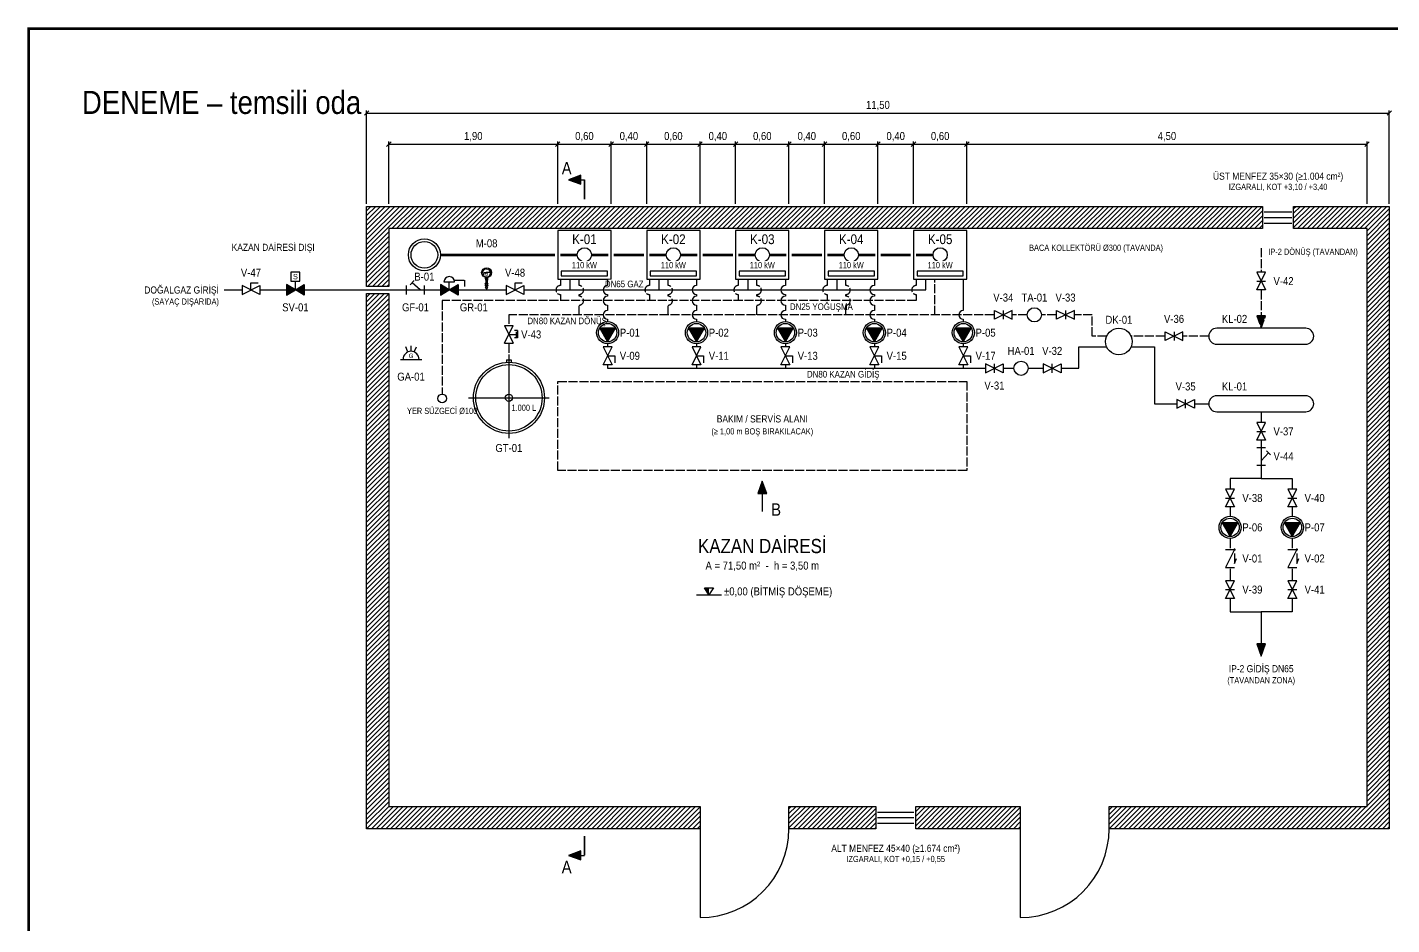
# Model space of a CAD drawing. Header units: centimetres. Extents: x -406 to 3866, y -2648 to 876.
# Drawn here: x -406 to 1128, y -133 to 876 of the extents above; entities that cross this region are included whole.
import ezdxf
from ezdxf.enums import TextEntityAlignment as Align

# ---------------------------------------------------------------- set-up
doc = ezdxf.new("R2010")
doc.units = ezdxf.units.CM
doc.header["$LTSCALE"] = 8
doc.linetypes.add('DASHDOT', pattern=[3.556, 2.54, -0.508, 0, -0.508])
doc.linetypes.add('DASHED', pattern=[1.524, 1.27, -0.254])
for name, color, linetype in [('MD-YUK-BIRIMI', 7, 'Continuous'), ('MTY-TEFRIS', 15, 'Continuous'), ('MTY-VANA', 1, 'Continuous'), ('ROTAS-BAKIM-ALANI', 8, 'DASHED'), ('ROTAS-DOGALGAZ-BORU', 2, 'Continuous'), ('ROTAS-DOGALGAZ-SEMBOL', 2, 'Continuous'), ('ROTAS-HAVALANDIRMA-MENFEZ', 4, 'Continuous'), ('ROTAS-ISITMA-BACA', 8, 'Continuous'), ('ROTAS-ISITMA-BASLIK', 5, 'Continuous'), ('ROTAS-ISITMA-CAP', 41, 'Continuous'), ('ROTAS-ISITMA-CIHAZ', 135, 'Continuous'), ('ROTAS-ISITMA-DONUS', 30, 'DASHED'), ('ROTAS-ISITMA-ETIKET', 3, 'Continuous'), ('ROTAS-ISITMA-GIDIS', 10, 'Continuous'), ('ROTAS-ISITMA-KOLLEKTOR', 7, 'Continuous'), ('ROTAS-ISITMA-POMPA', 30, 'Continuous'), ('ROTAS-ISITMA-VANA', 1, 'Continuous'), ('ROTAS-ISITMA-YAZI', 7, 'Continuous'), ('ROTAS-ISITMA-YOGUSMA', 6, 'DASHED'), ('ROTAS-KESIT-HATTI', 1, 'DASHDOT'), ('ROTAS-KOT', 3, 'Continuous'), ('ROTAS-MIMARI-DUVAR', 7, 'Continuous'), ('ROTAS-MIMARI-KAPI', 7, 'Continuous'), ('ROTAS-MIMARI-TARAMA', 8, 'Continuous'), ('ROTAS-OLCU', 3, 'Continuous'), ('ROTAS-PAFTA', 7, 'Continuous'), ('ROTAS-PIS-SU', 6, 'Continuous')]:
    doc.layers.add(name, color=color, linetype=linetype)
doc.styles.add('MTYCAPLT', font='arial.ttf', dxfattribs={"width": 0.65, "height": 1})
doc.styles.add('ROTAS', font='arial.ttf')

# ---------------------------------------------------------------- blocks, each defined once
blk = doc.blocks.new('ROTAS-KAZAN-PLAN')
for points in [[(0, 0), (60, 0), (60, 55), (0, 55)], [(4, 4), (56, 4), (56, 9), (4, 9)]]:
    blk.add_lwpolyline(points, close=True)
blk.add_circle((30, 27.5), 8)
blk = doc.blocks.new('ROTAS-POMPA')
blk.add_hatch(color=7).paths.add_polyline_path([(10.35, 0), (-4.95, 8.85), (-4.95, -8.85)])
blk.add_lwpolyline([(10.35, 0), (-4.95, 8.85), (-4.95, -8.85)], close=True)
for radius in [12.45, 10.35]:
    blk.add_circle((0, 0), radius)
blk = doc.blocks.new('MTY-KURESEL VANA')
at = {"layer": 'MTY-VANA'}
for p, q in [((0, 0), (0, 8)), ((0, 8), (8, 8))]:
    blk.add_line(p, q, dxfattribs=at)
blk.add_lwpolyline([(-10, 5), (-10, -5), (10, 5), (10, -5), (-10, 5)], dxfattribs=at)
at = {"layer": 'MTY-VANA', "style": 'MTYCAPLT', "width": 0.65}
blk.add_attdef('CAP', text='', height=10, dxfattribs=at).set_placement((-1.1, 0), align=Align.CENTER)
blk = doc.blocks.new('MTY-KELEBEK VANA')
at = {"layer": 'MTY-VANA'}
blk.add_line((0, -5), (0, 5), dxfattribs=at)
blk.add_lwpolyline([(-10, 5), (-10, -5), (10, 5), (10, -5), (-10, 5)], dxfattribs=at)
at = {"layer": 'MTY-VANA', "style": 'MTYCAPLT', "width": 0.65}
blk.add_attdef('CAP', text='', height=10, rotation=26.5651, dxfattribs=at).set_placement((0, 0), align=Align.CENTER)
blk = doc.blocks.new('MTY-DENGE KABI PLAN')
at = {"layer": 'MTY-VANA', "color": 0}
blk.add_circle((0, 0), 20, dxfattribs=at)
blk = doc.blocks.new('ROTAS-SELENOID')
for points in [[(-10, 6), (-10, -6), (0, 0)], [(10, 6), (10, -6), (0, 0)]]:
    blk.add_hatch(color=7).paths.add_polyline_path(points)
blk.add_line((0, 0), (0, 10))
for points in [[(-5, 10), (5, 10), (5, 20), (-5, 20)], [(-10, 6), (-10, -6), (0, 0)], [(10, 6), (10, -6), (0, 0)]]:
    blk.add_lwpolyline(points, close=True)
at = {"style": 'ROTAS'}
blk.add_text('S', height=6, dxfattribs=at).set_placement((0, 15), align=Align.MIDDLE_CENTER)
blk = doc.blocks.new('MTY-PISLIK TUTUCU')
at = {"layer": 'MTY-VANA'}
for p, q in [((-10, -5), (-10, 5)), ((-10, 0), (10, 0)), ((10, -5), (10, 5))]:
    blk.add_line(p, q, dxfattribs=at)
at = {"layer": 'MTY-VANA', "color": 1, "ltscale": 75}
for p, q in [((-6.1, 5.8), (-1.4, 10.5)), ((5.1, 0), (-3.7, 8.1))]:
    blk.add_line(p, q, dxfattribs=at)
at = {"layer": 'MTY-VANA', "style": 'MTYCAPLT', "width": 0.65}
blk.add_attdef('CAP', text='', height=10, rotation=180, dxfattribs=at).set_placement((0, 0), align=Align.CENTER)
blk = doc.blocks.new('ROTAS-REGULATOR')
for points in [[(-10, 6), (-10, -6), (0, 0)], [(10, 6), (10, -6), (0, 0)]]:
    blk.add_hatch(color=7).paths.add_polyline_path(points)
for p, q in [((-6, 9), (6, 9)), ((0, 0), (0, 9))]:
    blk.add_line(p, q)
for points in [[(-10, 6), (-10, -6), (0, 0)], [(10, 6), (10, -6), (0, 0)]]:
    blk.add_lwpolyline(points, close=True)
at = {"linetype": 'DASHED', "ltscale": 0.15}
blk.add_lwpolyline([(6, 11), (17, 11), (17, 4)], dxfattribs=at)
blk.add_arc((0, 9), 6, 0, 180)
blk = doc.blocks.new('MTY-MANOMETRE')
at = {"layer": 'MTY-VANA', "color": 1}
for p, q in [((-3.7, 19.8), (-4.5, 19.9)), ((-3.7, 19.2), (-4.5, 19.1)), ((-3.5, 20.5), (-4.4, 20.7)), ((-3.6, 18.6), (-4.4, 18.4)), ((-3.3, 21.1), (-4.1, 21.4)), ((-3.3, 18), (-4.1, 17.6)), ((-3, 21.6), (-3.7, 22.1)), ((-3, 17.4), (-3.7, 16.9)), ((-2.6, 22.1), (-3.2, 22.7)), ((-2.7, 19.7), (-0.6, 19.7)), ((-2.7, 19.7), (-2.7, 19.3)), ((-2.7, 19.3), (-0.6, 19.4)), ((-2.1, 22.5), (-2.6, 23.2)), ((-1.5, 22.9), (-1.9, 23.6)), ((-0.9, 23.1), (-1.1, 23.9)), ((-0.3, 23.2), (-0.4, 24)), ((0.4, 23.2), (0.4, 24)), ((4.5, 19.5), (0.5, 19.6)), ((4.5, 19.5), (0.6, 19.4)), ((1, 23.1), (1.2, 23.9)), ((1.6, 22.9), (2, 23.6)), ((2.1, 22.5), (2.6, 23.2)), ((2.6, 22.1), (3.2, 22.7)), ((3, 17.4), (3.7, 16.9)), ((3.1, 21.6), (3.7, 22.1)), ((3.4, 21.1), (4.1, 21.4)), ((3.4, 17.9), (4.1, 17.6)), ((3.6, 20.5), (4.4, 20.7)), ((3.6, 18.5), (4.4, 18.3)), ((3.7, 19.8), (4.5, 19.9)), ((3.7, 19.2), (4.5, 19.1)), ((-1.2, 12.5), (-1.2, 13.4)), ((1.2, 12.5), (-1.2, 12.5)), ((0.9, 13.5), (-0.9, 13.5)), ((-0.9, 10.9), (-0.9, 12.5)), ((0.9, 10.9), (-0.9, 10.9)), ((-0.7, 13.5), (-0.7, 14)), ((-0.5, 12.6), (-0.5, 13.4)), ((-0.5, 8.6), (-0.5, 10.9)), ((0.5, 8.6), (-0.5, 8.6)), ((0, 8.6), (0, 8)), ((0, 2.3), (0, 0)), ((0.5, 10.9), (0.5, 8.6)), ((0.6, 12.6), (0.6, 13.4)), ((0.7, 13.5), (0.7, 14)), ((0.9, 12.5), (0.9, 10.9)), ((1.2, 12.5), (1.2, 13.4))]:
    blk.add_line(p, q, dxfattribs=at)
at = {"layer": 'MTY-VANA'}
for p, q in [((-1.5, 7.8), (1.5, 7.8)), ((0, 5.2), (-1.5, 7.8)), ((0, 5.2), (-1.5, 2.5)), ((-1.5, 2.5), (1.5, 2.5)), ((1.5, 7.8), (0, 5.2)), ((1.5, 2.5), (0, 5.2))]:
    blk.add_line(p, q, dxfattribs=at)
at = {"layer": 'MTY-VANA', "color": 1}
for radius in [5.58, 5.3, 0.576]:
    blk.add_circle((0, 19.5), radius, dxfattribs=at)
at = {"layer": 'MTY-VANA'}
blk.add_circle((0, 5.2), 1.5, dxfattribs=at)
at = {"layer": 'MTY-VANA', "color": 1}
for centre, radius, start, end in [((-0.9, 13), 0.576, 54.6994, 125.3066), ((-0.9, 13.1), 0.576, 234.694, 305.3013), ((0, 12.2), 1.33, 65.9035, 113.6507), ((0, 13.8), 1.33, 246.3499, 294.0971), ((0.9, 13), 0.576, 54.6934, 125.3006), ((0.9, 13.1), 0.576, 234.7001, 305.3073)]:
    blk.add_arc(centre, radius, start, end, dxfattribs=at)
at = {"layer": 'MTY-VANA', "width": 0.7}
blk.add_text('M', height=3.59, dxfattribs=at).set_placement((0, 15, 0), align=Align.CENTER)
at = {"layer": 'MTY-VANA', "style": 'MTYCAPLT', "width": 0.65}
blk.add_attdef('CAP', text='', height=10, rotation=270, dxfattribs=at).set_placement((0, 0), align=Align.CENTER)
blk = doc.blocks.new('ROTAS-GAZ-ALARM')
for p, q in [((-12, 0), (12, 0)), ((-4, 9), (-6, 14)), ((0, 9), (0, 15)), ((4, 9), (6, 14))]:
    blk.add_line(p, q)
blk.add_arc((0, 0), 9, 0, 180)
at = {"style": 'ROTAS'}
blk.add_text('G', height=5, dxfattribs=at).set_placement((0, 4), align=Align.MIDDLE_CENTER)
blk = doc.blocks.new('MTY-YER SUZGECI DN100')
at = {"layer": 'MTY-TEFRIS', "color": 6}
blk.add_circle((0, 0), 5, dxfattribs=at)
at = {"layer": 'MD-YUK-BIRIMI', "color": 6, "style": 'MTYCAPLT', "width": 0.65}
for tag, p in [('PSCP_001', (-1.2, 1.1)), ('PS_001', (-0.6, -0.5))]:
    blk.add_attdef(tag, p, '', height=1, dxfattribs=at)
blk = doc.blocks.new('MTY-KITLENEBILIR VANA')
at = {"layer": 'MTY-VANA'}
for p, q in [((-10, -5), (-10, 5)), ((-10, -5), (10, 5)), ((10, -5), (-10, 5)), ((-4.4, 9.8), (-4.4, 6.4)), ((-4.4, 9.8), (4, 9.8)), ((-2.8, 8.1), (2.8, 8.1)), ((0, 0), (0, 8.1)), ((4, 9.8), (4, 6.4)), ((10, -5), (10, 5))]:
    blk.add_line(p, q, dxfattribs=at)
at = {"layer": 'MTY-VANA', "style": 'MTYCAPLT', "width": 0.65}
blk.add_attdef('CAP', text='', height=10, rotation=206.5651, dxfattribs=at).set_placement((0, 0), align=Align.CENTER)
blk = doc.blocks.new('aGENLESME DEPOSU (PLAN-1)')
at = {"layer": 'MTY-TEFRIS', "color": 15, "ltscale": 100}
for p, q in [((0, -50.9), (0, 50.9)), ((50.9, 0), (-50.9, 0))]:
    blk.add_line(p, q, dxfattribs=at)
at = {"layer": 'MTY-TEFRIS'}
for p, q in [((-2.9, -48), (-2.9, -44.9)), ((2.9, -48), (-2.9, -48)), ((2.9, -48), (2.9, -44.8))]:
    blk.add_line(p, q, dxfattribs=at)
at = {"layer": 'MTY-TEFRIS', "color": 4, "ltscale": 100}
blk.add_ellipse((-0.1, 0.1), major_axis=(31.8, 31.8), ratio=1, dxfattribs=at)
at = {"layer": 'MTY-TEFRIS', "color": 1, "ltscale": 100}
for centre, major_axis, start_param, end_param in [((-0.1, 0.1), (29.7, 29.7), 1.570796326794902, 7.853981633974488), ((0, 0), (3.18, 3.18), 1.570796326794897, 7.853981633974483)]:
    blk.add_ellipse(centre, major_axis=major_axis, ratio=1, start_param=start_param, end_param=end_param, dxfattribs=at)
blk = doc.blocks.new('MTY-CEKVALF VANA')
at = {"layer": 'MTY-VANA'}
h = blk.add_hatch(color=256, dxfattribs=at)
edge = h.paths.add_edge_path()
edge.add_arc((-10, 5), 1.41, 180, 540, ccw=False)
for p, q in [((-10, -5), (-10, 5)), ((-10, 5), (10, -5)), ((-5.6, 5), (5.6, 5)), ((5.6, 5), (0, 7.3)), ((10, -5), (10, 5))]:
    blk.add_line(p, q, dxfattribs=at)
at = {"layer": 'MTY-VANA', "style": 'MTYCAPLT', "width": 0.65}
blk.add_attdef('CAP', text='', height=10, dxfattribs=at).set_placement((-0.4, -4.9), align=Align.CENTER)
blk = doc.blocks.new('ROTAS-KOT')
blk.add_hatch(color=7).paths.add_polyline_path([(0, 0), (0, 8), (-5, 8)])
blk.add_line((-14, 0), (14, 0))
blk.add_lwpolyline([(0, 0), (-5, 8), (5, 8)], close=True)
blk = doc.blocks.new('ROTAS-OLCU-001')
for p, q in [((-2.5, 742.5), (2.5, 747.5)), ((0, 678), (0, 748)), ((0, 745), (1100, 745)), ((187.5, 742.5), (192.5, 747.5)), ((190, 678), (190, 748)), ((247.5, 742.5), (252.5, 747.5)), ((250, 678), (250, 748)), ((287.5, 742.5), (292.5, 747.5)), ((290, 678), (290, 748)), ((347.5, 742.5), (352.5, 747.5)), ((350, 678), (350, 748)), ((387.5, 742.5), (392.5, 747.5)), ((390, 678), (390, 748)), ((447.5, 742.5), (452.5, 747.5)), ((450, 678), (450, 748)), ((487.5, 742.5), (492.5, 747.5)), ((490, 678), (490, 748)), ((547.5, 742.5), (552.5, 747.5)), ((550, 678), (550, 748)), ((587.5, 742.5), (592.5, 747.5)), ((590, 678), (590, 748)), ((647.5, 742.5), (652.5, 747.5)), ((650, 678), (650, 748)), ((1097.5, 742.5), (1102.5, 747.5)), ((1100, 678), (1100, 748))]:
    blk.add_line(p, q)
at = {"style": 'ROTAS', "width": 0.85}
for s, p in [('1,90', (95, 747)), ('0,60', (220, 747)), ('0,40', (270, 747)), ('0,60', (320, 747)), ('0,40', (370, 747)), ('0,60', (420, 747)), ('0,40', (470, 747)), ('0,60', (520, 747)), ('0,40', (570, 747)), ('0,60', (620, 747)), ('4,50', (875, 747))]:
    blk.add_text(s, height=9, dxfattribs=at).set_placement(p, align=Align.BOTTOM_CENTER)
blk = doc.blocks.new('ROTAS-OLCU-002')
for p, q in [((-27.5, 777.5), (-22.5, 782.5)), ((-25, 678), (-25, 783)), ((1122.5, 777.5), (1127.5, 782.5)), ((1125, 678), (1125, 783)), ((-25, 780), (1125, 780))]:
    blk.add_line(p, q)
at = {"style": 'ROTAS', "width": 0.85}
blk.add_text('11,50', height=9, dxfattribs=at).set_placement((550, 782), align=Align.BOTTOM_CENTER)
blk = doc.blocks.new('ROTAS-OK')
blk.add_hatch(color=7).paths.add_polyline_path([(0, 0), (-14, 5), (-14, -5)])
blk.add_lwpolyline([(0, 0), (-14, 5), (-14, -5)], close=True)

msp = doc.modelspace()

# ---------------------------------------------------------------- hatches: boundary and pattern name
at = {"layer": 'ROTAS-MIMARI-TARAMA'}
h = msp.add_hatch(dxfattribs=at)
h.set_pattern_fill('ANSI31', scale=1.2)
h.paths.add_polyline_path([(0, 585), (-25, 585), (-25, 675), (982.5, 675), (982.5, 650), (0, 650)])
h = msp.add_hatch(dxfattribs=at)
h.set_pattern_fill('ANSI31', scale=1.2)
h.paths.add_polyline_path([(1100, 0), (1100, 650), (1017.5, 650), (1017.5, 675), (1125, 675), (1125, -25), (810, -25), (810, 0)])
h = msp.add_hatch(dxfattribs=at)
h.set_pattern_fill('ANSI31', scale=1.2)
h.paths.add_polyline_path([(0, 0), (350, 0), (350, -25), (-25, -25), (-25, 577), (0, 577)])
h = msp.add_hatch(dxfattribs=at)
h.set_pattern_fill('ANSI31', scale=1.2)
h.paths.add_polyline_path([(547.5, -25), (450, -25), (450, 0), (547.5, 0)])
h = msp.add_hatch(dxfattribs=at)
h.set_pattern_fill('ANSI31', scale=1.2)
h.paths.add_polyline_path([(592.5, -25), (592.5, 0), (710, 0), (710, -25)])

# ---------------------------------------------------------------- linework, layer by layer
at = {"layer": 'ROTAS-BAKIM-ALANI'}
msp.add_lwpolyline([(190, 478), (650, 478), (650, 378), (190, 378)], close=True, dxfattribs=at)
at = {"layer": 'ROTAS-DOGALGAZ-BORU'}
for points in [[(204, 581), (204, 593)], [(304, 581), (304, 593)], [(404, 581), (404, 593)], [(504, 581), (504, 593)], [(604, 581), (604, 593)], [(-185, 581), (-165.5, 581)], [(-144.5, 581), (-115.5, 581)], [(-94.5, 581), (19.5, 581)], [(40.5, 581), (57.5, 581)], [(78.5, 581), (131.5, 581)], [(152.5, 581), (604, 581)]]:
    msp.add_lwpolyline(points, dxfattribs=at)
at = {"layer": 'ROTAS-HAVALANDIRMA-MENFEZ'}
for p, q in [((984.5, 668.75), (1015.5, 668.75)), ((984.5, 662.5), (1015.5, 662.5)), ((984.5, 656.25), (1015.5, 656.25)), ((549.5, -6.25), (590.5, -6.25)), ((549.5, -12.5), (590.5, -12.5)), ((549.5, -18.75), (590.5, -18.75))]:
    msp.add_line(p, q, dxfattribs=at)
at = {"layer": 'ROTAS-ISITMA-BACA', "const_width": 3}
for points in [[(58, 620.5), (187, 620.5)], [(193, 620.5), (212, 620.5)], [(228, 620.5), (247, 620.5)], [(253, 620.5), (287, 620.5)], [(293, 620.5), (312, 620.5)], [(328, 620.5), (347, 620.5)], [(353, 620.5), (387, 620.5)], [(393, 620.5), (412, 620.5)], [(428, 620.5), (447, 620.5)], [(453, 620.5), (487, 620.5)], [(493, 620.5), (512, 620.5)], [(528, 620.5), (547, 620.5)], [(553, 620.5), (587, 620.5)], [(593, 620.5), (612, 620.5)]]:
    msp.add_lwpolyline(points, dxfattribs=at)
at = {"layer": 'ROTAS-ISITMA-BACA'}
for radius in [18, 15]:
    msp.add_circle((40, 620.5), radius, dxfattribs=at)
at = {"layer": 'ROTAS-ISITMA-DONUS'}
for points in [[(981, 628), (981, 601.5)], [(614, 553), (614, 593)], [(981, 580.5), (981, 552)], [(680.5, 553), (135, 553)], [(135, 553), (135, 541.5)], [(718, 553), (701.5, 553)], [(750.5, 553), (734, 553)], [(807.2523, 529), (791, 529), (791, 553), (771.5, 553)], [(872.5, 529), (834.7477, 529)], [(922, 529), (893.5, 529)], [(135, 520.5), (135, 505)]]:
    msp.add_lwpolyline(points, dxfattribs=at)
for points in [[(214, 553), (214, 564, 1), (214, 574), (214, 576, 1), (214, 586), (214, 593)], [(314, 553), (314, 564, 1), (314, 574), (314, 576, 1), (314, 586), (314, 593)], [(414, 553), (414, 564, 1), (414, 574), (414, 576, 1), (414, 586), (414, 593)], [(514, 553), (514, 564, 1), (514, 574), (514, 576, 1), (514, 586), (514, 593)]]:
    msp.add_lwpolyline(points, format="xyb", dxfattribs=at)
at = {"layer": 'ROTAS-ISITMA-GIDIS'}
for points in [[(246, 593), (246, 586, 1), (246, 576), (246, 574, 1), (246, 564), (246, 558, 1), (246, 548), (246, 545.5)], [(346, 593), (346, 586, 1), (346, 576), (346, 574, 1), (346, 564), (346, 558, 1), (346, 548), (346, 545.5)], [(446, 593), (446, 586, 1), (446, 576), (446, 574, 1), (446, 564), (446, 558, 1), (446, 548), (446, 545.5)], [(546, 593), (546, 586, 1), (546, 576), (546, 574, 1), (546, 564), (546, 558, 1), (546, 548), (546, 545.5)], [(646, 593), (646, 558, 1), (646, 548), (646, 545.5)]]:
    msp.add_lwpolyline(points, format="xyb", dxfattribs=at)
for points in [[(246, 520.5), (246, 517.5)], [(346, 520.5), (346, 517.5)], [(446, 520.5), (446, 517.5)], [(546, 520.5), (546, 517.5)], [(646, 520.5), (646, 517.5)], [(756.5, 493), (776, 493), (776, 517), (807.2523, 517)], [(834.7477, 517), (861, 517), (861, 453), (885.5, 453)], [(246, 496.5), (246, 493)], [(246, 493), (670.5, 493)], [(346, 496.5), (346, 493)], [(446, 496.5), (446, 493)], [(546, 496.5), (546, 493)], [(646, 496.5), (646, 493)], [(691.5, 493), (703, 493)], [(719, 493), (735.5, 493)], [(906.5, 453), (922, 453)], [(981, 444), (981, 432.5)], [(981, 411.5), (981, 404.5)], [(981, 369), (946, 369), (946, 357.5)], [(981, 383.5), (981, 369)], [(981, 369), (1016, 369), (1016, 357.5)], [(946, 336.5), (946, 326.5)], [(1016, 336.5), (1016, 326.5)], [(946, 301.5), (946, 290.5)], [(1016, 301.5), (1016, 290.5)], [(946, 267.5), (946, 254.5)], [(1016, 267.5), (1016, 254.5)], [(946, 233.5), (946, 219), (981, 219)], [(1016, 233.5), (1016, 219), (981, 219)], [(981, 219), (981, 183)]]:
    msp.add_lwpolyline(points, dxfattribs=at)
at = {"layer": 'ROTAS-ISITMA-KOLLEKTOR'}
for points in [[(931, 520), (1031, 520, 1), (1031, 538), (931, 538, 1)], [(931, 444), (1031, 444, 1), (1031, 462), (931, 462, 1)]]:
    msp.add_lwpolyline(points, format="xyb", close=True, dxfattribs=at)
at = {"layer": 'ROTAS-ISITMA-YOGUSMA'}
for points in [[(193, 593), (193, 586, 1), (193, 576), (193, 569)], [(293, 593), (293, 586, 1), (293, 576), (293, 569)], [(393, 593), (393, 586, 1), (393, 576), (393, 569)], [(493, 593), (493, 586, 1), (493, 576), (493, 569)], [(593, 593), (593, 586, 1), (593, 576), (593, 569)]]:
    msp.add_lwpolyline(points, format="xyb", dxfattribs=at)
msp.add_lwpolyline([(593, 569), (60, 569), (60, 464)], dxfattribs=at)
at = {"layer": 'ROTAS-KESIT-HATTI'}
for p, q in [((216, 705), (220, 705)), ((420, 352), (420, 328)), ((216, -55), (220, -55))]:
    msp.add_line(p, q, dxfattribs=at)
at = {"layer": 'ROTAS-KESIT-HATTI', "const_width": 2}
for points in [[(220, 683), (220, 705)], [(220, -33), (220, -55)]]:
    msp.add_lwpolyline(points, dxfattribs=at)
at = {"layer": 'ROTAS-MIMARI-DUVAR'}
for points in [[(0, 585), (-25, 585), (-25, 675), (982.5, 675), (982.5, 650), (0, 650)], [(1100, 0), (1100, 650), (1017.5, 650), (1017.5, 675), (1125, 675), (1125, -25), (810, -25), (810, 0)], [(0, 0), (350, 0), (350, -25), (-25, -25), (-25, 577), (0, 577)], [(547.5, -25), (450, -25), (450, 0), (547.5, 0)], [(592.5, -25), (592.5, 0), (710, 0), (710, -25)]]:
    msp.add_lwpolyline(points, close=True, dxfattribs=at)
at = {"layer": 'ROTAS-MIMARI-KAPI'}
for p, q in [((350, -25), (350, -125)), ((710, -25), (710, -125))]:
    msp.add_line(p, q, dxfattribs=at)
for centre in [(350, -25), (710, -25)]:
    msp.add_arc(centre, 100, -90, 0, dxfattribs=at)

# ---------------------------------------------------------------- block references
at = {"layer": 'ROTAS-DOGALGAZ-SEMBOL'}
for name, p in [('ROTAS-SELENOID', (-105, 581)), ('MTY-KURESEL VANA', (-155, 581)), ('MTY-PISLIK TUTUCU', (30, 581)), ('ROTAS-REGULATOR', (68, 581)), ('MTY-KURESEL VANA', (142, 581)), ('ROTAS-GAZ-ALARM', (25, 503))]:
    msp.add_blockref(name, p, dxfattribs=at)
at = {"layer": 'ROTAS-ISITMA-CIHAZ'}
for p in [(190, 593), (290, 593), (390, 593), (490, 593), (590, 593)]:
    msp.add_blockref('ROTAS-KAZAN-PLAN', p, dxfattribs=at)
at = {"layer": 'ROTAS-ISITMA-CIHAZ', "rotation": 180}
for name, p, xscale, yscale in [('MTY-DENGE KABI PLAN', (726, 553), 0.4, 0.4), ('aGENLESME DEPOSU (PLAN-1)', (135, 459.7556), 0.8888888888888888, 0.8888888888888888)]:
    msp.add_blockref(name, p, dxfattribs=dict(at, xscale=xscale, yscale=yscale))
at = {"layer": 'ROTAS-ISITMA-CIHAZ'}
for p, xscale, yscale in [((821, 523), 0.75, 0.75), ((711, 493), 0.4, 0.4)]:
    msp.add_blockref('MTY-DENGE KABI PLAN', p, dxfattribs=dict(at, xscale=xscale, yscale=yscale))
at = {"layer": 'ROTAS-ISITMA-DONUS', "rotation": -90}
msp.add_blockref('ROTAS-OK', (981, 538), dxfattribs=at)
at = {"layer": 'ROTAS-ISITMA-GIDIS', "rotation": -90}
msp.add_blockref('ROTAS-OK', (981, 169), dxfattribs=at)
at = {"layer": 'ROTAS-ISITMA-POMPA', "rotation": 270}
for p in [(246, 533), (346, 533), (446, 533), (546, 533), (646, 533), (946, 314), (1016, 314)]:
    msp.add_blockref('ROTAS-POMPA', p, dxfattribs=at)
at = {"layer": 'ROTAS-ISITMA-VANA'}
for name, p in [('MTY-MANOMETRE', (110, 581)), ('MTY-KELEBEK VANA', (681, 493)), ('MTY-KELEBEK VANA', (746, 493)), ('MTY-KELEBEK VANA', (896, 453))]:
    msp.add_blockref(name, p, dxfattribs=at)
for name, p, rotation in [('MTY-KELEBEK VANA', (981, 591), 270), ('MTY-KELEBEK VANA', (691, 553), 180), ('MTY-KELEBEK VANA', (761, 553), 180), ('MTY-KITLENEBILIR VANA', (135, 531), 270), ('MTY-KELEBEK VANA', (883, 529), 180), ('MTY-KURESEL VANA', (246, 507), 270), ('MTY-KURESEL VANA', (346, 507), 270), ('MTY-KURESEL VANA', (446, 507), 270), ('MTY-KURESEL VANA', (546, 507), 270), ('MTY-KURESEL VANA', (646, 507), 270), ('MTY-KELEBEK VANA', (981, 422), 270), ('MTY-PISLIK TUTUCU', (981, 394), 270), ('MTY-KELEBEK VANA', (946, 347), 270), ('MTY-KELEBEK VANA', (1016, 347), 270), ('MTY-CEKVALF VANA', (946, 279), 270), ('MTY-CEKVALF VANA', (1016, 279), 270), ('MTY-KELEBEK VANA', (946, 244), 270), ('MTY-KELEBEK VANA', (1016, 244), 270)]:
    msp.add_blockref(name, p, dxfattribs=dict(at, rotation=rotation))
at = {"layer": 'ROTAS-KESIT-HATTI'}
for p, rotation in [((202, 705), 180), ((420, 366), 90), ((202, -55), 180)]:
    msp.add_blockref('ROTAS-OK', p, dxfattribs=dict(at, rotation=rotation))
at = {"layer": 'ROTAS-KOT'}
msp.add_blockref('ROTAS-KOT', (360, 238), dxfattribs=at)
at = {"layer": 'ROTAS-OLCU'}
for name in ['ROTAS-OLCU-002', 'ROTAS-OLCU-001']:
    msp.add_blockref(name, (0, 0), dxfattribs=at)
at = {"layer": 'ROTAS-PIS-SU'}
msp.add_blockref('MTY-YER SUZGECI DN100', (60, 459), dxfattribs=at)

# ---------------------------------------------------------------- texts
at = {"layer": 'ROTAS-ISITMA-BASLIK', "style": 'ROTAS', "width": 0.85}
msp.add_text('DENEME – temsili oda', height=26, dxfattribs=at).set_placement((-345, 805), align=Align.TOP_LEFT)
at = {"layer": 'ROTAS-ISITMA-ETIKET', "style": 'ROTAS', "width": 0.85}
for s, p in [('K-01', (220, 638.1)), ('K-02', (320, 638.1)), ('K-03', (420, 638.1)), ('K-04', (520, 638.1)), ('K-05', (620, 638.1))]:
    msp.add_text(s, height=11, dxfattribs=at).set_placement(p, align=Align.MIDDLE_CENTER)

# ---------------------------------------------------------------- wipeouts: each hides what was drawn before it
for points in [[(-88.608, 624), (-88.608, 634), (-171.392, 634), (-171.392, 624)], [(-91.3775, 556), (-91.3775, 567), (-118.6225, 567), (-118.6225, 556)], [(692.098, 468), (692.098, 479), (669.902, 479), (669.902, 468)], [(438.854, 326), (438.854, 342), (429, 342), (429, 326)], [(479.344, 284), (479.344, 302), (360.656, 302), (360.656, 284)], [(636.076, -52), (636.076, -42), (503.924, -42), (503.924, -52)]]:
    msp.add_wipeout(points)

# ---------------------------------------------------------------- next in the draw order: texts
at = {"layer": 'ROTAS-HAVALANDIRMA-MENFEZ', "style": 'ROTAS', "width": 0.85}
msp.add_text('ALT MENFEZ 45×40 (≥1.674 cm²)', height=8, dxfattribs=at).set_placement((570, -47), align=Align.MIDDLE_CENTER)
at = {"layer": 'ROTAS-ISITMA-BASLIK', "style": 'ROTAS', "width": 0.85}
msp.add_text('KAZAN DAİRESİ', height=16, dxfattribs=at).set_placement((420, 293), align=Align.MIDDLE_CENTER)
at = {"layer": 'ROTAS-ISITMA-ETIKET', "style": 'ROTAS', "width": 0.85}
for s, p in [('SV-01', (-105, 561.5)), ('V-31', (681, 473.5))]:
    msp.add_text(s, height=9, dxfattribs=at).set_placement(p, align=Align.MIDDLE_CENTER)
at = {"layer": 'ROTAS-ISITMA-YAZI', "style": 'ROTAS', "width": 0.85}
msp.add_text('KAZAN DAİRESİ DIŞI', height=8, dxfattribs=at).set_placement((-130, 629), align=Align.MIDDLE_CENTER)
at = {"layer": 'ROTAS-KESIT-HATTI', "style": 'ROTAS', "width": 0.85}
msp.add_text('B', height=14, dxfattribs=at).set_placement((430, 334), align=Align.MIDDLE_LEFT)

# ---------------------------------------------------------------- next in the draw order: wipeouts: each hides what was drawn before it
for points in [[(204.927, 710), (204.927, 726), (195.073, 726), (195.073, 710)], [(1066.076, 704), (1066.076, 714), (933.924, 714), (933.924, 704)], [(121.098, 628), (121.098, 639), (98.902, 639), (98.902, 628)], [(838.81, 624), (838.81, 633), (719, 633), (719, 624)], [(1072.467, 619.5), (1072.467, 628.5), (988, 628.5), (988, 619.5)], [(-143.902, 595), (-143.902, 606), (-166.098, 606), (-166.098, 595)], [(51.098, 590.5), (51.098, 601.5), (28.902, 601.5), (28.902, 590.5)], [(153.098, 595), (153.098, 606), (130.902, 606), (130.902, 595)], [(232.781, 604.5), (232.781, 613.5), (207.219, 613.5), (207.219, 604.5)], [(332.781, 604.5), (332.781, 613.5), (307.219, 613.5), (307.219, 604.5)], [(432.781, 604.5), (432.781, 613.5), (407.219, 613.5), (407.219, 604.5)], [(532.781, 604.5), (532.781, 613.5), (507.219, 613.5), (507.219, 604.5)], [(632.781, 604.5), (632.781, 613.5), (607.219, 613.5), (607.219, 604.5)], [(-190, 576), (-190, 586), (-259.32, 586), (-259.32, 576)], [(282.56, 583), (282.56, 592.5), (246.9, 592.5), (246.9, 583)], [(1017.196, 585.5), (1017.196, 596.5), (995, 596.5), (995, 585.5)], [(702.098, 567), (702.098, 578), (679.902, 578), (679.902, 567)], [(739.6225, 567), (739.6225, 578), (712.3775, 578), (712.3775, 567)], [(772.098, 567), (772.098, 578), (749.902, 578), (749.902, 567)], [(43.6225, 556), (43.6225, 567), (16.3775, 567), (16.3775, 556)], [(109.245, 556), (109.245, 567), (82, 567), (82, 556)], [(512.645, 557.5), (512.645, 567), (460.155, 567), (460.155, 557.5)], [(834.6225, 542), (834.6225, 553), (807.3775, 553), (807.3775, 542)], [(894.098, 543), (894.098, 554), (871.902, 554), (871.902, 543)], [(964.6225, 543), (964.6225, 554), (937.3775, 554), (937.3775, 543)], [(282.196, 527.5), (282.196, 538.5), (260, 538.5), (260, 527.5)], [(382.196, 527.5), (382.196, 538.5), (360, 538.5), (360, 527.5)], [(482.196, 527.5), (482.196, 538.5), (460, 538.5), (460, 527.5)], [(582.196, 527.5), (582.196, 538.5), (560, 538.5), (560, 527.5)], [(682.196, 527.5), (682.196, 538.5), (660, 538.5), (660, 527.5)], [(171.196, 525.5), (171.196, 536.5), (149, 536.5), (149, 525.5)], [(282.196, 501.5), (282.196, 512.5), (260, 512.5), (260, 501.5)], [(382.196, 501.5), (382.196, 512.5), (360, 512.5), (360, 501.5)], [(482.196, 501.5), (482.196, 512.5), (460, 512.5), (460, 501.5)], [(582.196, 501.5), (582.196, 512.5), (560, 512.5), (560, 501.5)], [(682.196, 501.5), (682.196, 512.5), (660, 512.5), (660, 501.5)], [(724.6225, 507), (724.6225, 518), (697.3775, 518), (697.3775, 507)], [(757.098, 507), (757.098, 518), (734.902, 518), (734.902, 507)], [(545.66, 481.5), (545.66, 491), (476.34, 491), (476.34, 481.5)], [(38.6225, 478), (38.6225, 489), (11.3775, 489), (11.3775, 478)], [(907.098, 467), (907.098, 478), (884.902, 478), (884.902, 467)], [(964.6225, 467), (964.6225, 478), (937.3775, 478), (937.3775, 467)], [(92.416, 440.5), (92.416, 449.5), (27.584, 449.5), (27.584, 440.5)], [(166.5445, 444.0556), (166.5445, 453.0556), (137.0555, 453.0556), (137.0555, 444.0556)], [(465.88, 431), (465.88, 441), (374.12, 441), (374.12, 431)], [(1017.196, 416.5), (1017.196, 427.5), (995, 427.5), (995, 416.5)], [(148.6225, 397.7556), (148.6225, 408.7556), (121.3775, 408.7556), (121.3775, 397.7556)], [(1017.196, 388.5), (1017.196, 399.5), (995, 399.5), (995, 388.5)], [(982.196, 341.5), (982.196, 352.5), (960, 352.5), (960, 341.5)], [(1052.196, 341.5), (1052.196, 352.5), (1030, 352.5), (1030, 341.5)], [(982.196, 308.5), (982.196, 319.5), (960, 319.5), (960, 308.5)], [(1052.196, 308.5), (1052.196, 319.5), (1030, 319.5), (1030, 308.5)], [(489.1615, 265.5), (489.1615, 276.5), (350.8385, 276.5), (350.8385, 265.5)], [(982.196, 273.5), (982.196, 284.5), (960, 284.5), (960, 273.5)], [(1052.196, 273.5), (1052.196, 284.5), (1030, 284.5), (1030, 273.5)], [(484.029, 236.5), (484.029, 247.5), (376, 247.5), (376, 236.5)], [(982.196, 238.5), (982.196, 249.5), (960, 249.5), (960, 238.5)], [(1052.196, 238.5), (1052.196, 249.5), (1030, 249.5), (1030, 238.5)], [(1015.66, 150), (1015.66, 160), (946.34, 160), (946.34, 150)], [(204.927, -76), (204.927, -60), (195.073, -60), (195.073, -76)]]:
    msp.add_wipeout(points)

# ---------------------------------------------------------------- next in the draw order: texts
at = {"layer": 'ROTAS-BAKIM-ALANI', "style": 'ROTAS', "width": 0.85}
msp.add_text('BAKIM / SERVİS ALANI', height=8, dxfattribs=at).set_placement((420, 436), align=Align.MIDDLE_CENTER)
at = {"layer": 'ROTAS-HAVALANDIRMA-MENFEZ', "style": 'ROTAS', "width": 0.85}
msp.add_text('ÜST MENFEZ 35×30 (≥1.004 cm²)', height=8, dxfattribs=at).set_placement((1000, 709), align=Align.MIDDLE_CENTER)
at = {"layer": 'ROTAS-ISITMA-CAP', "style": 'ROTAS', "width": 0.85}
for s, p in [('DN65 GAZ', (264.73, 587.75)), ('DN25 YOĞUŞMA', (486.4, 562.25)), ('DN80 KAZAN GİDİŞ', (511, 486.25))]:
    msp.add_text(s, height=7.5, dxfattribs=at).set_placement(p, align=Align.MIDDLE_CENTER)
at = {"layer": 'ROTAS-ISITMA-ETIKET', "style": 'ROTAS', "width": 0.85}
for s, p in [('M-08', (110, 633.5)), ('V-47', (-155, 600.5)), ('B-01', (40, 596)), ('V-48', (142, 600.5)), ('V-42', (1006.098, 591)), ('V-34', (691, 572.5)), ('TA-01', (726, 572.5)), ('V-33', (761, 572.5)), ('GF-01', (30, 561.5)), ('GR-01', (95.6225, 561.5)), ('V-36', (883, 548.5)), ('KL-02', (951, 548.5)), ('P-01', (271.098, 533)), ('P-02', (371.098, 533)), ('P-03', (471.098, 533)), ('P-04', (571.098, 533)), ('P-05', (671.098, 533)), ('DK-01', (821, 547.5)), ('V-43', (160.098, 531)), ('V-09', (271.098, 507)), ('V-11', (371.098, 507)), ('V-13', (471.098, 507)), ('V-15', (571.098, 507)), ('V-17', (671.098, 507)), ('HA-01', (711, 512.5)), ('V-32', (746, 512.5)), ('GA-01', (25, 483.5)), ('V-35', (896, 472.5)), ('KL-01', (951, 472.5)), ('V-37', (1006.098, 422)), ('GT-01', (135, 403.2556)), ('V-44', (1006.098, 394)), ('V-38', (971.098, 347)), ('V-40', (1041.098, 347)), ('P-06', (971.098, 314)), ('P-07', (1041.098, 314)), ('V-01', (971.098, 279)), ('V-02', (1041.098, 279)), ('V-39', (971.098, 244)), ('V-41', (1041.098, 244))]:
    msp.add_text(s, height=9, dxfattribs=at).set_placement(p, align=Align.MIDDLE_CENTER)
at = {"layer": 'ROTAS-ISITMA-YAZI', "style": 'ROTAS', "width": 0.85}
for s, p in [('BACA KOLLEKTÖRÜ Ø300 (TAVANDA)', (720, 628.5)), ('IP-2 DÖNÜŞ (TAVANDAN)', (989, 624))]:
    msp.add_text(s, height=7, dxfattribs=at).set_placement(p, align=Align.MIDDLE_LEFT)
for s, height, p in [('110 kW', 7, (220, 609)), ('110 kW', 7, (320, 609)), ('110 kW', 7, (420, 609)), ('110 kW', 7, (520, 609)), ('110 kW', 7, (620, 609)), ('YER SÜZGECİ Ø100', 7, (60, 445)), ('1.000 L', 7, (151.8, 448.5556)), ('A = 71,50 m²  -  h = 3,50 m', 9, (420, 271)), ('IP-2 GİDİŞ DN65', 8, (981, 155))]:
    msp.add_text(s, height=height, dxfattribs=at).set_placement(p, align=Align.MIDDLE_CENTER)
msp.add_text('DOĞALGAZ GİRİŞİ', height=8, dxfattribs=at).set_placement((-191, 581), align=Align.MIDDLE_RIGHT)
at = {"layer": 'ROTAS-KESIT-HATTI', "style": 'ROTAS', "width": 0.85}
for p in [(200, 718), (200, -68)]:
    msp.add_text('A', height=14, dxfattribs=at).set_placement(p, align=Align.MIDDLE_CENTER)
at = {"layer": 'ROTAS-KOT', "style": 'ROTAS', "width": 0.85}
msp.add_text('±0,00 (BİTMİŞ DÖŞEME)', height=9, dxfattribs=at).set_placement((377, 242), align=Align.MIDDLE_LEFT)

# ---------------------------------------------------------------- next in the draw order: wipeouts: each hides what was drawn before it
msp.add_wipeout([(624.0145, -63.5), (624.0145, -54.5), (515.9855, -54.5), (515.9855, -63.5)])

# ---------------------------------------------------------------- next in the draw order: texts
at = {"layer": 'ROTAS-HAVALANDIRMA-MENFEZ', "style": 'ROTAS', "width": 0.85}
msp.add_text('IZGARALI, KOT +0,15 / +0,55', height=7, dxfattribs=at).set_placement((570, -59), align=Align.MIDDLE_CENTER)

# ---------------------------------------------------------------- next in the draw order: wipeouts: each hides what was drawn before it
for points in [[(1054.0145, 692.5), (1054.0145, 701.5), (945.9855, 701.5), (945.9855, 692.5)], [(-190, 563.5), (-190, 572.5), (-254.832, 572.5), (-254.832, 563.5)], [(235.26, 541.5), (235.26, 551), (165.94, 551), (165.94, 541.5)], [(472.051, 417.5), (472.051, 426.5), (367.949, 426.5), (367.949, 417.5)], [(1011.4525, 137.5), (1011.4525, 146.5), (950.5475, 146.5), (950.5475, 137.5)]]:
    msp.add_wipeout(points)

# ---------------------------------------------------------------- next in the draw order: linework, layer by layer
at = {"layer": 'ROTAS-PAFTA', "const_width": 3}
msp.add_lwpolyline([(-405, -2646.75), (3865, -2646.75), (3865, 875), (-405, 875)], close=True, dxfattribs=at)

# ---------------------------------------------------------------- next in the draw order: texts
at = {"layer": 'ROTAS-BAKIM-ALANI', "style": 'ROTAS', "width": 0.85}
msp.add_text('(≥ 1,00 m BOŞ BIRAKILACAK)', height=7, dxfattribs=at).set_placement((420, 422), align=Align.MIDDLE_CENTER)
at = {"layer": 'ROTAS-HAVALANDIRMA-MENFEZ', "style": 'ROTAS', "width": 0.85}
msp.add_text('IZGARALI, KOT +3,10 / +3,40', height=7, dxfattribs=at).set_placement((1000, 697), align=Align.MIDDLE_CENTER)
at = {"layer": 'ROTAS-ISITMA-CAP', "style": 'ROTAS', "width": 0.85}
msp.add_text('DN80 KAZAN DÖNÜŞ', height=7.5, dxfattribs=at).set_placement((200.6, 546.25), align=Align.MIDDLE_CENTER)
at = {"layer": 'ROTAS-ISITMA-YAZI', "style": 'ROTAS', "width": 0.85}
msp.add_text('(SAYAÇ DIŞARIDA)', height=7, dxfattribs=at).set_placement((-191, 568), align=Align.MIDDLE_RIGHT)
msp.add_text('(TAVANDAN ZONA)', height=7, dxfattribs=at).set_placement((981, 142), align=Align.MIDDLE_CENTER)

doc.saveas('drawing.dxf')
